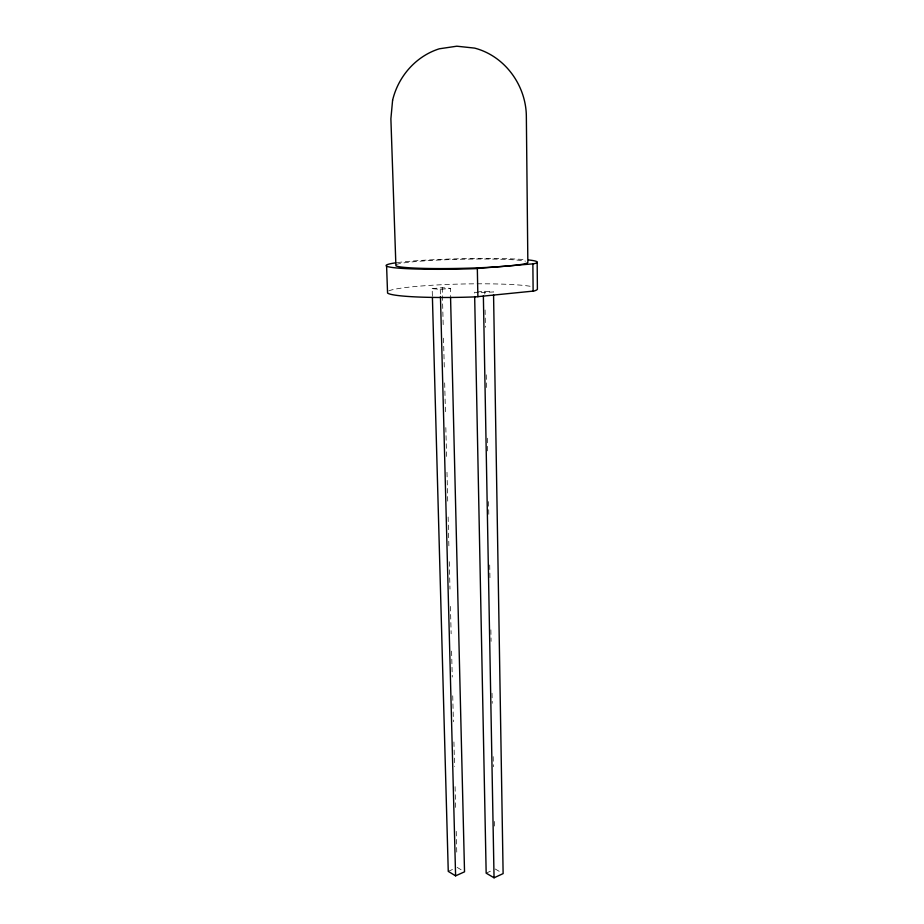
<?xml version="1.0" encoding="UTF-8"?>
<svg xmlns="http://www.w3.org/2000/svg" width="924" height="924" viewBox="0 0 924 924"><rect width="100%" height="100%" fill="white"/><g stroke="black" fill="none" stroke-linecap="round" stroke-linejoin="round"><path stroke-width="0.69" stroke-dasharray="4.62 3.46" d="M486.163 873.145L492.619 870.189M448.256 871.378L453.349 869.103M477.119 291.984L484.753 291.245L493.52 291.961L479.568 292.654M432.374 295.865L432.166 288.646L440.263 289.339L450.346 288.392L450.519 295.588M432.166 288.646L442.226 287.711L450.346 288.392M478.32 292.55L474.578 292.238L474.636 295.114M495.206 868.999L500.854 872.291M457.161 867.393L463.305 871.078M442.226 287.711L443.197 325.202M443.52 338.184L444.305 368.468M444.675 382.882L445.426 411.723M445.83 427.593L446.615 457.865M446.985 472.291L447.724 501.131M448.128 516.99L448.879 545.83M449.283 561.7L449.988 589.096M450.438 606.398L451.143 633.795M451.593 651.097L452.263 677.049M452.737 695.795L453.407 721.76M453.927 741.949L454.562 766.458M455.082 786.647L455.682 809.713M456.237 831.346L456.826 854.423M440.263 289.339L440.413 295.103M484.753 291.245L484.811 294.121M485.088 309.967L485.412 327.258M486.267 374.809L486.498 387.78M487.41 438.207L487.653 451.166M488.565 501.593L488.796 514.564M489.708 564.991L489.939 577.962M490.875 629.833L491.083 641.36M492.03 693.219L492.215 703.314M493.173 756.617L493.358 766.701M494.352 821.459L494.479 828.655M396.061 264.645A66.274 4.539 -1.3 0 1 457.415 259.367A66.274 4.539 -1.3 0 1 525.525 261.169M388.738 290.887A75.214 6.63 -1.3 0 1 457.9 284.118A75.214 6.63 -1.3 0 1 533.448 286.914M397.32 262.601A75.572 5.174 -1.3 0 1 524.994 259.632"/><path stroke-width="1.39" d="M474.67 296.558L486.163 873.145L494.051 877.8L503.118 873.607L493.566 294.848M432.409 297.309L448.256 871.378L455.601 875.848L464.529 871.817L450.554 297.031M386.602 266.147L387.56 293.07A75.214 6.63 -1.3 0 0 475.675 296.87L534.06 291.014A75.214 6.63 -1.3 0 0 537.398 289.212L537.167 262.37M395.911 262.797A75.572 5.174 -1.3 0 0 400.057 268.249A75.572 5.174 -1.3 0 0 475.109 268.665L533.806 263.79A75.572 5.174 -1.3 0 0 528.632 259.967M440.459 296.535L455.601 875.848M477.327 268.572L477.881 296.766M483.368 295.853L494.051 877.8M532.871 263.952L533.125 291.21M392.596 100.277L390.887 118.792L395.899 265.835A66.274 4.539 -1.3 0 0 464.229 268.283A66.274 4.539 -1.3 0 0 527.847 262.52L526.345 115.904C525.906 85.112 504.758 55.96 474.613 48.106L456.826 46.2L439.304 48.799C415.823 56.214 398.221 76.507 392.596 100.277"/></g></svg>
